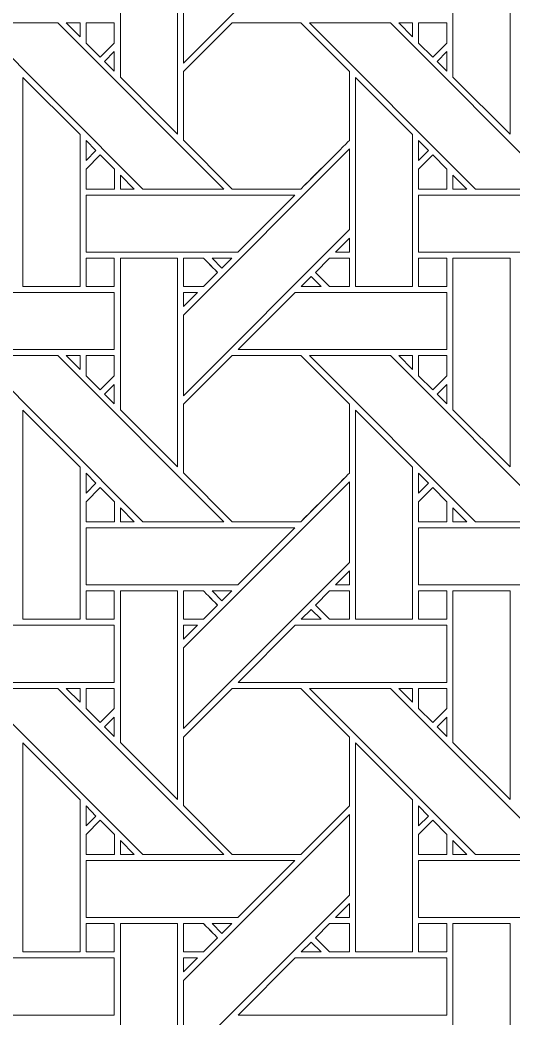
# Model space of a CAD drawing. Header units: inches. Extents: x 6.4 to 18.4, y 3.1 to 15.1.
# Drawn here: x 11.205 to 12.612, y 6.02 to 8.866 of the extents above; entities that cross this region are included whole.
import ezdxf

# ---------------------------------------------------------------- set-up
doc = ezdxf.new("R2010")
doc.units = ezdxf.units.IN
doc.header["$MEASUREMENT"] = 0
doc.layers.add('Design', color=7, linetype='Continuous', lineweight=0)

msp = doc.modelspace()

# ---------------------------------------------------------------- linework, layer by layer
at = {"layer": 'Design'}
for points, knots in [([(18.3821, 15.0948), (18.3821, 15.0948), (6.3829, 15.0948), (6.3829, 15.0948), (6.3829, 15.0948), (6.3829, 3.0948), (6.3829, 3.0948), (6.3829, 3.0948), (18.3829, 3.0948), (18.3829, 3.0948), (18.3829, 3.0948), (18.3829, 15.0948), (18.3829, 15.0948), (18.3829, 15.0948), (18.3821, 15.0948), (18.3821, 15.0948)], [0, 0, 0, 0, 1, 1, 1, 2, 2, 2, 3, 3, 3, 4, 4, 4, 5, 5, 5, 5]), ([(17.6485, 14.3611), (17.6485, 14.3611), (7.1165, 14.3611), (7.1165, 14.3611), (7.1165, 14.3611), (7.1165, 3.8284), (7.1165, 3.8284), (7.1165, 3.8284), (17.6492, 3.8284), (17.6492, 3.8284), (17.6492, 3.8284), (17.6492, 14.3611), (17.6492, 14.3611), (17.6492, 14.3611), (17.6485, 14.3611), (17.6485, 14.3611)], [0, 0, 0, 0, 1, 1, 1, 2, 2, 2, 3, 3, 3, 4, 4, 4, 5, 5, 5, 5]), ([(11.6717, 8.9731), (11.6717, 8.9731), (12.1453, 9.4467), (12.1453, 9.4467), (12.1453, 9.4467), (12.1453, 9.2166), (12.1453, 9.2166), (12.1453, 9.2166), (11.6717, 8.743), (11.6717, 8.743), (11.6717, 8.743), (11.6717, 8.9731), (11.6717, 8.9731)], [0, 0, 0, 0, 1, 1, 1, 2, 2, 2, 3, 3, 3, 4, 4, 4, 4]), ([(11.6545, 9.1352), (11.6545, 9.1352), (11.6545, 8.5401), (11.6545, 8.5401), (11.6545, 8.5401), (11.4916, 8.703), (11.4916, 8.703), (11.4916, 8.703), (11.4916, 9.1352), (11.4916, 9.1352), (11.4916, 9.1352), (11.6545, 9.1352), (11.6545, 9.1352)], [0, 0, 0, 0, 1, 1, 1, 2, 2, 2, 3, 3, 3, 4, 4, 4, 4]), ([(12.6032, 9.1352), (12.6032, 9.1352), (12.6032, 8.5401), (12.6032, 8.5401), (12.6032, 8.5401), (12.4403, 8.703), (12.4403, 8.703), (12.4403, 8.703), (12.4403, 9.1352), (12.4403, 9.1352), (12.4403, 9.1352), (12.6032, 9.1352), (12.6032, 9.1352)], [0, 0, 0, 0, 1, 1, 1, 2, 2, 2, 3, 3, 3, 4, 4, 4, 4]), ([(11.313, 8.8573), (11.313, 8.8573), (11.7867, 8.3837), (11.7867, 8.3837), (11.7867, 8.3837), (11.5556, 8.3837), (11.5556, 8.3837), (11.5556, 8.3837), (11.0821, 8.8573), (11.0821, 8.8573), (11.0821, 8.8573), (11.313, 8.8573), (11.313, 8.8573)], [0, 0, 0, 0, 1, 1, 1, 2, 2, 2, 3, 3, 3, 4, 4, 4, 4]), ([(11.3766, 8.8573), (11.3766, 8.8573), (11.3766, 8.8175), (11.3766, 8.8175), (11.3766, 8.8175), (11.3372, 8.8573), (11.3372, 8.8573), (11.3372, 8.8573), (11.3766, 8.8573), (11.3766, 8.8573)], [0, 0, 0, 0, 1, 1, 1, 2, 2, 2, 3, 3, 3, 3]), ([(11.474, 8.8573), (11.474, 8.8573), (11.474, 8.7997), (11.474, 8.7997), (11.474, 8.7997), (11.4341, 8.7598), (11.4341, 8.7598), (11.4341, 8.7598), (11.3938, 8.8001), (11.3938, 8.8001), (11.3938, 8.8001), (11.3938, 8.8573), (11.3938, 8.8573), (11.3938, 8.8573), (11.474, 8.8573), (11.474, 8.8573)], [0, 0, 0, 0, 1, 1, 1, 2, 2, 2, 3, 3, 3, 4, 4, 4, 5, 5, 5, 5]), ([(11.4341, 8.7598), (11.4341, 8.7598), (11.3938, 8.8001), (11.3938, 8.8001), (11.3938, 8.8001), (11.3938, 8.8573), (11.3938, 8.8573), (11.3938, 8.8573), (11.474, 8.8573), (11.474, 8.8573), (11.474, 8.8573), (11.474, 8.7997), (11.474, 8.7997), (11.474, 8.7997), (11.4341, 8.7598), (11.4341, 8.7598)], [0, 0, 0, 0, 1, 1, 1, 2, 2, 2, 3, 3, 3, 4, 4, 4, 5, 5, 5, 5]), ([(11.8104, 8.8573), (11.8104, 8.8573), (12.0066, 8.8573), (12.0066, 8.8573), (12.0066, 8.8573), (12.1453, 8.7186), (12.1453, 8.7186), (12.1453, 8.7186), (12.1453, 8.5224), (12.1453, 8.5224), (12.1275, 8.5045), (12.0156, 8.3927), (12.0066, 8.3837), (12.0066, 8.3837), (11.8109, 8.3837), (11.8109, 8.3837), (11.8109, 8.3837), (11.6717, 8.5229), (11.6717, 8.5229), (11.6717, 8.5229), (11.6717, 8.7186), (11.6717, 8.7186), (11.6717, 8.7186), (11.8104, 8.8573), (11.8104, 8.8573)], [0, 0, 0, 0, 1, 1, 1, 2, 2, 2, 3, 3, 3, 4, 4, 4, 5, 5, 5, 6, 6, 6, 7, 7, 7, 8, 8, 8, 8]), ([(11.6717, 8.7186), (11.6717, 8.7186), (11.8104, 8.8573), (11.8104, 8.8573), (11.8104, 8.8573), (12.0066, 8.8573), (12.0066, 8.8573), (12.0066, 8.8573), (12.1453, 8.7186), (12.1453, 8.7186), (12.1453, 8.7186), (12.1453, 8.5224), (12.1453, 8.5224), (12.1273, 8.5043), (12.0155, 8.3926), (12.0066, 8.3837), (12.0066, 8.3837), (11.8109, 8.3837), (11.8109, 8.3837), (11.8109, 8.3837), (11.6717, 8.5229), (11.6717, 8.5229), (11.6717, 8.5229), (11.6717, 8.7186), (11.6717, 8.7186)], [0, 0, 0, 0, 1, 1, 1, 2, 2, 2, 3, 3, 3, 4, 4, 4, 5, 5, 5, 6, 6, 6, 7, 7, 7, 8, 8, 8, 8]), ([(12.0308, 8.8573), (12.0308, 8.8573), (12.2618, 8.8573), (12.2618, 8.8573), (12.2618, 8.8573), (12.7354, 8.3837), (12.7354, 8.3837), (12.7354, 8.3837), (12.5044, 8.3837), (12.5044, 8.3837), (12.5044, 8.3837), (12.0308, 8.8573), (12.0308, 8.8573)], [0, 0, 0, 0, 1, 1, 1, 2, 2, 2, 3, 3, 3, 4, 4, 4, 4]), ([(12.3253, 8.8573), (12.3253, 8.8573), (12.3253, 8.8175), (12.3253, 8.8175), (12.3253, 8.8175), (12.2859, 8.8573), (12.2859, 8.8573), (12.2859, 8.8573), (12.3253, 8.8573), (12.3253, 8.8573)], [0, 0, 0, 0, 1, 1, 1, 2, 2, 2, 3, 3, 3, 3]), ([(12.4228, 8.8573), (12.4228, 8.8573), (12.4228, 8.7997), (12.4228, 8.7997), (12.4228, 8.7997), (12.3828, 8.7598), (12.3828, 8.7598), (12.3828, 8.7598), (12.3425, 8.8001), (12.3425, 8.8001), (12.3425, 8.8001), (12.3425, 8.8573), (12.3425, 8.8573), (12.3425, 8.8573), (12.4228, 8.8573), (12.4228, 8.8573)], [0, 0, 0, 0, 1, 1, 1, 2, 2, 2, 3, 3, 3, 4, 4, 4, 5, 5, 5, 5]), ([(12.3828, 8.7598), (12.3828, 8.7598), (12.3425, 8.8001), (12.3425, 8.8001), (12.3425, 8.8001), (12.3425, 8.8573), (12.3425, 8.8573), (12.3425, 8.8573), (12.4228, 8.8573), (12.4228, 8.8573), (12.4228, 8.8573), (12.4228, 8.7997), (12.4228, 8.7997), (12.4228, 8.7997), (12.3828, 8.7598), (12.3828, 8.7598)], [0, 0, 0, 0, 1, 1, 1, 2, 2, 2, 3, 3, 3, 4, 4, 4, 5, 5, 5, 5]), ([(11.4741, 8.7755), (11.4741, 8.7755), (11.4741, 8.7203), (11.4741, 8.7203), (11.4741, 8.7203), (11.4463, 8.7477), (11.4463, 8.7477), (11.4463, 8.7477), (11.4741, 8.7755), (11.4741, 8.7755)], [0, 0, 0, 0, 1, 1, 1, 2, 2, 2, 3, 3, 3, 3]), ([(12.4228, 8.7755), (12.4228, 8.7755), (12.4228, 8.7203), (12.4228, 8.7203), (12.4228, 8.7203), (12.395, 8.7477), (12.395, 8.7477), (12.395, 8.7477), (12.4228, 8.7755), (12.4228, 8.7755)], [0, 0, 0, 0, 1, 1, 1, 2, 2, 2, 3, 3, 3, 3]), ([(11.3765, 8.5394), (11.3765, 8.5394), (11.3765, 8.1057), (11.3765, 8.1057), (11.3765, 8.1057), (11.2137, 8.1057), (11.2137, 8.1057), (11.2137, 8.1057), (11.2137, 8.7015), (11.2137, 8.7015), (11.2137, 8.7015), (11.3765, 8.5394), (11.3765, 8.5394)], [0, 0, 0, 0, 1, 1, 1, 2, 2, 2, 3, 3, 3, 4, 4, 4, 4]), ([(12.3252, 8.5394), (12.3252, 8.5394), (12.3252, 8.1057), (12.3252, 8.1057), (12.3252, 8.1057), (12.1625, 8.1057), (12.1625, 8.1057), (12.1625, 8.1057), (12.1625, 8.7015), (12.1625, 8.7015), (12.1625, 8.7015), (12.3252, 8.5394), (12.3252, 8.5394)], [0, 0, 0, 0, 1, 1, 1, 2, 2, 2, 3, 3, 3, 4, 4, 4, 4]), ([(11.3938, 8.4651), (11.3938, 8.4651), (11.3938, 8.5219), (11.3938, 8.5219), (11.3938, 8.5219), (11.422, 8.4933), (11.422, 8.4933), (11.422, 8.4933), (11.3938, 8.4651), (11.3938, 8.4651)], [0, 0, 0, 0, 1, 1, 1, 2, 2, 2, 3, 3, 3, 3]), ([(12.3425, 8.4651), (12.3425, 8.4651), (12.3425, 8.5219), (12.3425, 8.5219), (12.3425, 8.5219), (12.3707, 8.4933), (12.3707, 8.4933), (12.3707, 8.4933), (12.3425, 8.4651), (12.3425, 8.4651)], [0, 0, 0, 0, 1, 1, 1, 2, 2, 2, 3, 3, 3, 3]), ([(11.6717, 8.0244), (11.6717, 8.0244), (12.1453, 8.498), (12.1453, 8.498), (12.1453, 8.498), (12.1453, 8.2679), (12.1453, 8.2679), (12.1453, 8.2679), (11.6717, 7.7943), (11.6717, 7.7943), (11.6717, 7.7943), (11.6717, 8.0244), (11.6717, 8.0244)], [0, 0, 0, 0, 1, 1, 1, 2, 2, 2, 3, 3, 3, 4, 4, 4, 4]), ([(11.3938, 8.3834), (11.3938, 8.3834), (11.3938, 8.4407), (11.3938, 8.4407), (11.3938, 8.4407), (11.4341, 8.4811), (11.4341, 8.4811), (11.4341, 8.4811), (11.4745, 8.4407), (11.4745, 8.4407), (11.4745, 8.4407), (11.4745, 8.3834), (11.4745, 8.3834), (11.4745, 8.3834), (11.3938, 8.3834), (11.3938, 8.3834)], [0, 0, 0, 0, 1, 1, 1, 2, 2, 2, 3, 3, 3, 4, 4, 4, 5, 5, 5, 5]), ([(11.3938, 8.3834), (11.3938, 8.3834), (11.3938, 8.4407), (11.3938, 8.4407), (11.3938, 8.4407), (11.4341, 8.4811), (11.4341, 8.4811), (11.4341, 8.4811), (11.4745, 8.4407), (11.4745, 8.4407), (11.4745, 8.4407), (11.4745, 8.3834), (11.4745, 8.3834), (11.4745, 8.3834), (11.3938, 8.3834), (11.3938, 8.3834)], [0, 0, 0, 0, 1, 1, 1, 2, 2, 2, 3, 3, 3, 4, 4, 4, 5, 5, 5, 5]), ([(12.3425, 8.3834), (12.3425, 8.3834), (12.3425, 8.4407), (12.3425, 8.4407), (12.3425, 8.4407), (12.3829, 8.4811), (12.3829, 8.4811), (12.3829, 8.4811), (12.4232, 8.4407), (12.4232, 8.4407), (12.4232, 8.4407), (12.4232, 8.3834), (12.4232, 8.3834), (12.4232, 8.3834), (12.3425, 8.3834), (12.3425, 8.3834)], [0, 0, 0, 0, 1, 1, 1, 2, 2, 2, 3, 3, 3, 4, 4, 4, 5, 5, 5, 5]), ([(12.3829, 8.4811), (12.3829, 8.4811), (12.4232, 8.4407), (12.4232, 8.4407), (12.4232, 8.4407), (12.4232, 8.3834), (12.4232, 8.3834), (12.4232, 8.3834), (12.3425, 8.3834), (12.3425, 8.3834), (12.3425, 8.3834), (12.3425, 8.4407), (12.3425, 8.4407), (12.3425, 8.4407), (12.3829, 8.4811), (12.3829, 8.4811)], [0, 0, 0, 0, 1, 1, 1, 2, 2, 2, 3, 3, 3, 4, 4, 4, 5, 5, 5, 5]), ([(11.5314, 8.3837), (11.5314, 8.3837), (11.4917, 8.3837), (11.4917, 8.3837), (11.4917, 8.3837), (11.4917, 8.4235), (11.4917, 8.4235), (11.4917, 8.4235), (11.5314, 8.3837), (11.5314, 8.3837)], [0, 0, 0, 0, 1, 1, 1, 2, 2, 2, 3, 3, 3, 3]), ([(12.4802, 8.3837), (12.4802, 8.3837), (12.4405, 8.3837), (12.4405, 8.3837), (12.4405, 8.3837), (12.4405, 8.4235), (12.4405, 8.4235), (12.4405, 8.4235), (12.4802, 8.3837), (12.4802, 8.3837)], [0, 0, 0, 0, 1, 1, 1, 2, 2, 2, 3, 3, 3, 3]), ([(11.3938, 8.2037), (11.3938, 8.2037), (11.3938, 8.3664), (11.3938, 8.3664), (11.3938, 8.3664), (11.9895, 8.3664), (11.9895, 8.3664), (11.9895, 8.3664), (11.8268, 8.2037), (11.8268, 8.2037), (11.8268, 8.2037), (11.3938, 8.2037), (11.3938, 8.2037)], [0, 0, 0, 0, 1, 1, 1, 2, 2, 2, 3, 3, 3, 4, 4, 4, 4]), ([(12.3425, 8.2037), (12.3425, 8.2037), (12.3425, 8.3664), (12.3425, 8.3664), (12.3425, 8.3664), (12.9383, 8.3664), (12.9383, 8.3664), (12.9383, 8.3664), (12.7755, 8.2037), (12.7755, 8.2037), (12.7755, 8.2037), (12.3425, 8.2037), (12.3425, 8.2037)], [0, 0, 0, 0, 1, 1, 1, 2, 2, 2, 3, 3, 3, 4, 4, 4, 4]), ([(12.1056, 8.2038), (12.1056, 8.2038), (12.1453, 8.2435), (12.1453, 8.2435), (12.1453, 8.2435), (12.1453, 8.2038), (12.1453, 8.2038), (12.1453, 8.2038), (12.1056, 8.2038), (12.1056, 8.2038)], [0, 0, 0, 0, 1, 1, 1, 2, 2, 2, 3, 3, 3, 3]), ([(11.3938, 8.1057), (11.3938, 8.1057), (11.3938, 8.1865), (11.3938, 8.1865), (11.3938, 8.1865), (11.474, 8.1865), (11.474, 8.1865), (11.474, 8.1865), (11.474, 8.1057), (11.474, 8.1057), (11.474, 8.1057), (11.3938, 8.1057), (11.3938, 8.1057)], [0, 0, 0, 0, 1, 1, 1, 2, 2, 2, 3, 3, 3, 4, 4, 4, 4]), ([(11.3938, 8.1865), (11.3938, 8.1865), (11.474, 8.1865), (11.474, 8.1865), (11.474, 8.1865), (11.474, 8.1057), (11.474, 8.1057), (11.474, 8.1057), (11.3938, 8.1057), (11.3938, 8.1057), (11.3938, 8.1057), (11.3938, 8.1865), (11.3938, 8.1865)], [0, 0, 0, 0, 1, 1, 1, 2, 2, 2, 3, 3, 3, 4, 4, 4, 4]), ([(11.6545, 8.1865), (11.6545, 8.1865), (11.6545, 7.5914), (11.6545, 7.5914), (11.6545, 7.5914), (11.4916, 7.7543), (11.4916, 7.7543), (11.4916, 7.7543), (11.4916, 8.1865), (11.4916, 8.1865), (11.4916, 8.1865), (11.6545, 8.1865), (11.6545, 8.1865)], [0, 0, 0, 0, 1, 1, 1, 2, 2, 2, 3, 3, 3, 4, 4, 4, 4]), ([(11.7287, 8.1865), (11.7339, 8.1813), (11.7646, 8.1505), (11.7691, 8.1461), (11.7691, 8.1461), (11.7286, 8.1057), (11.7286, 8.1057), (11.7286, 8.1057), (11.6717, 8.1057), (11.6717, 8.1057), (11.6717, 8.1057), (11.6717, 8.1865), (11.6717, 8.1865), (11.6717, 8.1865), (11.7287, 8.1865), (11.7287, 8.1865)], [0, 0, 0, 0, 1, 1, 1, 2, 2, 2, 3, 3, 3, 4, 4, 4, 5, 5, 5, 5]), ([(11.6717, 8.1865), (11.6717, 8.1865), (11.7287, 8.1865), (11.7287, 8.1865), (11.734, 8.1812), (11.7648, 8.1503), (11.7691, 8.1461), (11.7691, 8.1461), (11.7286, 8.1057), (11.7286, 8.1057), (11.7286, 8.1057), (11.6717, 8.1057), (11.6717, 8.1057), (11.6717, 8.1057), (11.6717, 8.1865), (11.6717, 8.1865)], [0, 0, 0, 0, 1, 1, 1, 2, 2, 2, 3, 3, 3, 4, 4, 4, 5, 5, 5, 5]), ([(11.8096, 8.1865), (11.8096, 8.1865), (11.7813, 8.1583), (11.7813, 8.1583), (11.7813, 8.1583), (11.7531, 8.1865), (11.7531, 8.1865), (11.7531, 8.1865), (11.8096, 8.1865), (11.8096, 8.1865)], [0, 0, 0, 0, 1, 1, 1, 2, 2, 2, 3, 3, 3, 3]), ([(12.0882, 8.1057), (12.0882, 8.1057), (12.0479, 8.1461), (12.0479, 8.1461), (12.0479, 8.1461), (12.0883, 8.1865), (12.0883, 8.1865), (12.0883, 8.1865), (12.1453, 8.1865), (12.1453, 8.1865), (12.1453, 8.1865), (12.1453, 8.1057), (12.1453, 8.1057), (12.1453, 8.1057), (12.0882, 8.1057), (12.0882, 8.1057)], [0, 0, 0, 0, 1, 1, 1, 2, 2, 2, 3, 3, 3, 4, 4, 4, 5, 5, 5, 5]), ([(12.0479, 8.1461), (12.0479, 8.1461), (12.0883, 8.1865), (12.0883, 8.1865), (12.0883, 8.1865), (12.1453, 8.1865), (12.1453, 8.1865), (12.1453, 8.1865), (12.1453, 8.1057), (12.1453, 8.1057), (12.1453, 8.1057), (12.0882, 8.1057), (12.0882, 8.1057), (12.0882, 8.1057), (12.0479, 8.1461), (12.0479, 8.1461)], [0, 0, 0, 0, 1, 1, 1, 2, 2, 2, 3, 3, 3, 4, 4, 4, 5, 5, 5, 5]), ([(12.3425, 8.1865), (12.3425, 8.1865), (12.4228, 8.1865), (12.4228, 8.1865), (12.4228, 8.1865), (12.4228, 8.1057), (12.4228, 8.1057), (12.4228, 8.1057), (12.3425, 8.1057), (12.3425, 8.1057), (12.3425, 8.1057), (12.3425, 8.1865), (12.3425, 8.1865)], [0, 0, 0, 0, 1, 1, 1, 2, 2, 2, 3, 3, 3, 4, 4, 4, 4]), ([(12.4228, 8.1865), (12.4228, 8.1865), (12.4228, 8.1057), (12.4228, 8.1057), (12.4228, 8.1057), (12.3425, 8.1057), (12.3425, 8.1057), (12.3425, 8.1057), (12.3425, 8.1865), (12.3425, 8.1865), (12.3425, 8.1865), (12.4228, 8.1865), (12.4228, 8.1865)], [0, 0, 0, 0, 1, 1, 1, 2, 2, 2, 3, 3, 3, 4, 4, 4, 4]), ([(12.6032, 8.1865), (12.6032, 8.1865), (12.6032, 7.5914), (12.6032, 7.5914), (12.6032, 7.5914), (12.4403, 7.7543), (12.4403, 7.7543), (12.4403, 7.7543), (12.4403, 8.1865), (12.4403, 8.1865), (12.4403, 8.1865), (12.6032, 8.1865), (12.6032, 8.1865)], [0, 0, 0, 0, 1, 1, 1, 2, 2, 2, 3, 3, 3, 4, 4, 4, 4]), ([(12.064, 8.1057), (12.064, 8.1057), (12.0075, 8.1057), (12.0075, 8.1057), (12.0075, 8.1057), (12.0358, 8.1339), (12.0358, 8.1339), (12.0358, 8.1339), (12.064, 8.1057), (12.064, 8.1057)], [0, 0, 0, 0, 1, 1, 1, 2, 2, 2, 3, 3, 3, 3]), ([(10.8788, 7.9257), (10.8788, 7.9257), (11.0416, 8.0885), (11.0416, 8.0885), (11.0416, 8.0885), (11.4741, 8.0885), (11.4741, 8.0885), (11.4741, 8.0885), (11.4741, 7.9257), (11.4741, 7.9257), (11.4741, 7.9257), (10.8788, 7.9257), (10.8788, 7.9257)], [0, 0, 0, 0, 1, 1, 1, 2, 2, 2, 3, 3, 3, 4, 4, 4, 4]), ([(11.7115, 8.0885), (11.7115, 8.0885), (11.6717, 8.0487), (11.6717, 8.0487), (11.6717, 8.0487), (11.6717, 8.0885), (11.6717, 8.0885), (11.6717, 8.0885), (11.7115, 8.0885), (11.7115, 8.0885)], [0, 0, 0, 0, 1, 1, 1, 2, 2, 2, 3, 3, 3, 3]), ([(11.8275, 7.9257), (11.8275, 7.9257), (11.9904, 8.0885), (11.9904, 8.0885), (11.9904, 8.0885), (12.4228, 8.0885), (12.4228, 8.0885), (12.4228, 8.0885), (12.4228, 7.9257), (12.4228, 7.9257), (12.4228, 7.9257), (11.8275, 7.9257), (11.8275, 7.9257)], [0, 0, 0, 0, 1, 1, 1, 2, 2, 2, 3, 3, 3, 4, 4, 4, 4]), ([(11.0821, 7.9086), (11.0821, 7.9086), (11.313, 7.9086), (11.313, 7.9086), (11.313, 7.9086), (11.7867, 7.435), (11.7867, 7.435), (11.7867, 7.435), (11.5556, 7.435), (11.5556, 7.435), (11.5556, 7.435), (11.0821, 7.9086), (11.0821, 7.9086)], [0, 0, 0, 0, 1, 1, 1, 2, 2, 2, 3, 3, 3, 4, 4, 4, 4]), ([(11.3766, 7.9086), (11.3766, 7.9086), (11.3766, 7.8688), (11.3766, 7.8688), (11.3766, 7.8688), (11.3372, 7.9086), (11.3372, 7.9086), (11.3372, 7.9086), (11.3766, 7.9086), (11.3766, 7.9086)], [0, 0, 0, 0, 1, 1, 1, 2, 2, 2, 3, 3, 3, 3]), ([(11.474, 7.9086), (11.474, 7.9086), (11.474, 7.851), (11.474, 7.851), (11.474, 7.851), (11.4341, 7.8111), (11.4341, 7.8111), (11.4341, 7.8111), (11.3938, 7.8514), (11.3938, 7.8514), (11.3938, 7.8514), (11.3938, 7.9086), (11.3938, 7.9086), (11.3938, 7.9086), (11.474, 7.9086), (11.474, 7.9086)], [0, 0, 0, 0, 1, 1, 1, 2, 2, 2, 3, 3, 3, 4, 4, 4, 5, 5, 5, 5]), ([(11.4341, 7.8111), (11.4341, 7.8111), (11.3938, 7.8514), (11.3938, 7.8514), (11.3938, 7.8514), (11.3938, 7.9086), (11.3938, 7.9086), (11.3938, 7.9086), (11.474, 7.9086), (11.474, 7.9086), (11.474, 7.9086), (11.474, 7.851), (11.474, 7.851), (11.474, 7.851), (11.4341, 7.8111), (11.4341, 7.8111)], [0, 0, 0, 0, 1, 1, 1, 2, 2, 2, 3, 3, 3, 4, 4, 4, 5, 5, 5, 5]), ([(11.8104, 7.9086), (11.8104, 7.9086), (12.0066, 7.9086), (12.0066, 7.9086), (12.0066, 7.9086), (12.1453, 7.7699), (12.1453, 7.7699), (12.1453, 7.7699), (12.1453, 7.5737), (12.1453, 7.5737), (12.1275, 7.5557), (12.0156, 7.444), (12.0066, 7.435), (12.0066, 7.435), (11.8109, 7.435), (11.8109, 7.435), (11.8109, 7.435), (11.6717, 7.5742), (11.6717, 7.5742), (11.6717, 7.5742), (11.6717, 7.7699), (11.6717, 7.7699), (11.6717, 7.7699), (11.8104, 7.9086), (11.8104, 7.9086)], [0, 0, 0, 0, 1, 1, 1, 2, 2, 2, 3, 3, 3, 4, 4, 4, 5, 5, 5, 6, 6, 6, 7, 7, 7, 8, 8, 8, 8]), ([(11.6717, 7.5742), (11.6717, 7.5742), (11.6717, 7.7699), (11.6717, 7.7699), (11.6717, 7.7699), (11.8104, 7.9086), (11.8104, 7.9086), (11.8104, 7.9086), (12.0066, 7.9086), (12.0066, 7.9086), (12.0066, 7.9086), (12.1453, 7.7699), (12.1453, 7.7699), (12.1453, 7.7699), (12.1453, 7.5737), (12.1453, 7.5737), (12.1274, 7.5556), (12.0155, 7.4439), (12.0066, 7.435), (12.0066, 7.435), (11.8109, 7.435), (11.8109, 7.435), (11.8109, 7.435), (11.6717, 7.5742), (11.6717, 7.5742)], [0, 0, 0, 0, 1, 1, 1, 2, 2, 2, 3, 3, 3, 4, 4, 4, 5, 5, 5, 6, 6, 6, 7, 7, 7, 8, 8, 8, 8]), ([(12.0308, 7.9086), (12.0308, 7.9086), (12.2618, 7.9086), (12.2618, 7.9086), (12.2618, 7.9086), (12.7354, 7.435), (12.7354, 7.435), (12.7354, 7.435), (12.5044, 7.435), (12.5044, 7.435), (12.5044, 7.435), (12.0308, 7.9086), (12.0308, 7.9086)], [0, 0, 0, 0, 1, 1, 1, 2, 2, 2, 3, 3, 3, 4, 4, 4, 4]), ([(12.3253, 7.9086), (12.3253, 7.9086), (12.3253, 7.8688), (12.3253, 7.8688), (12.3253, 7.8688), (12.2859, 7.9086), (12.2859, 7.9086), (12.2859, 7.9086), (12.3253, 7.9086), (12.3253, 7.9086)], [0, 0, 0, 0, 1, 1, 1, 2, 2, 2, 3, 3, 3, 3]), ([(12.4228, 7.9086), (12.4228, 7.9086), (12.4228, 7.851), (12.4228, 7.851), (12.4228, 7.851), (12.3828, 7.8111), (12.3828, 7.8111), (12.3828, 7.8111), (12.3425, 7.8514), (12.3425, 7.8514), (12.3425, 7.8514), (12.3425, 7.9086), (12.3425, 7.9086), (12.3425, 7.9086), (12.4228, 7.9086), (12.4228, 7.9086)], [0, 0, 0, 0, 1, 1, 1, 2, 2, 2, 3, 3, 3, 4, 4, 4, 5, 5, 5, 5]), ([(12.3828, 7.8111), (12.3828, 7.8111), (12.3425, 7.8514), (12.3425, 7.8514), (12.3425, 7.8514), (12.3425, 7.9086), (12.3425, 7.9086), (12.3425, 7.9086), (12.4228, 7.9086), (12.4228, 7.9086), (12.4228, 7.9086), (12.4228, 7.851), (12.4228, 7.851), (12.4228, 7.851), (12.3828, 7.8111), (12.3828, 7.8111)], [0, 0, 0, 0, 1, 1, 1, 2, 2, 2, 3, 3, 3, 4, 4, 4, 5, 5, 5, 5]), ([(11.4741, 7.8268), (11.4741, 7.8268), (11.4741, 7.7716), (11.4741, 7.7716), (11.4741, 7.7716), (11.4463, 7.799), (11.4463, 7.799), (11.4463, 7.799), (11.4741, 7.8268), (11.4741, 7.8268)], [0, 0, 0, 0, 1, 1, 1, 2, 2, 2, 3, 3, 3, 3]), ([(12.4228, 7.8268), (12.4228, 7.8268), (12.4228, 7.7716), (12.4228, 7.7716), (12.4228, 7.7716), (12.395, 7.799), (12.395, 7.799), (12.395, 7.799), (12.4228, 7.8268), (12.4228, 7.8268)], [0, 0, 0, 0, 1, 1, 1, 2, 2, 2, 3, 3, 3, 3]), ([(11.3765, 7.5906), (11.3765, 7.5906), (11.3765, 7.157), (11.3765, 7.157), (11.3765, 7.157), (11.2137, 7.157), (11.2137, 7.157), (11.2137, 7.157), (11.2137, 7.7528), (11.2137, 7.7528), (11.2137, 7.7528), (11.3765, 7.5906), (11.3765, 7.5906)], [0, 0, 0, 0, 1, 1, 1, 2, 2, 2, 3, 3, 3, 4, 4, 4, 4]), ([(12.3252, 7.5906), (12.3252, 7.5906), (12.3252, 7.157), (12.3252, 7.157), (12.3252, 7.157), (12.1625, 7.157), (12.1625, 7.157), (12.1625, 7.157), (12.1625, 7.7528), (12.1625, 7.7528), (12.1625, 7.7528), (12.3252, 7.5906), (12.3252, 7.5906)], [0, 0, 0, 0, 1, 1, 1, 2, 2, 2, 3, 3, 3, 4, 4, 4, 4]), ([(11.3938, 7.5164), (11.3938, 7.5164), (11.3938, 7.5732), (11.3938, 7.5732), (11.3938, 7.5732), (11.422, 7.5446), (11.422, 7.5446), (11.422, 7.5446), (11.3938, 7.5164), (11.3938, 7.5164)], [0, 0, 0, 0, 1, 1, 1, 2, 2, 2, 3, 3, 3, 3]), ([(12.3425, 7.5164), (12.3425, 7.5164), (12.3425, 7.5732), (12.3425, 7.5732), (12.3425, 7.5732), (12.3707, 7.5446), (12.3707, 7.5446), (12.3707, 7.5446), (12.3425, 7.5164), (12.3425, 7.5164)], [0, 0, 0, 0, 1, 1, 1, 2, 2, 2, 3, 3, 3, 3]), ([(11.6717, 7.0756), (11.6717, 7.0756), (12.1453, 7.5492), (12.1453, 7.5492), (12.1453, 7.5492), (12.1453, 7.3192), (12.1453, 7.3192), (12.1453, 7.3192), (11.6717, 6.8455), (11.6717, 6.8455), (11.6717, 6.8455), (11.6717, 7.0756), (11.6717, 7.0756)], [0, 0, 0, 0, 1, 1, 1, 2, 2, 2, 3, 3, 3, 4, 4, 4, 4]), ([(11.3938, 7.4347), (11.3938, 7.4347), (11.3938, 7.492), (11.3938, 7.492), (11.3938, 7.492), (11.4341, 7.5323), (11.4341, 7.5323), (11.4341, 7.5323), (11.4745, 7.492), (11.4745, 7.492), (11.4745, 7.492), (11.4745, 7.4347), (11.4745, 7.4347), (11.4745, 7.4347), (11.3938, 7.4347), (11.3938, 7.4347)], [0, 0, 0, 0, 1, 1, 1, 2, 2, 2, 3, 3, 3, 4, 4, 4, 5, 5, 5, 5]), ([(11.3938, 7.4347), (11.3938, 7.4347), (11.3938, 7.492), (11.3938, 7.492), (11.3938, 7.492), (11.4341, 7.5323), (11.4341, 7.5323), (11.4341, 7.5323), (11.4745, 7.492), (11.4745, 7.492), (11.4745, 7.492), (11.4745, 7.4347), (11.4745, 7.4347), (11.4745, 7.4347), (11.3938, 7.4347), (11.3938, 7.4347)], [0, 0, 0, 0, 1, 1, 1, 2, 2, 2, 3, 3, 3, 4, 4, 4, 5, 5, 5, 5]), ([(12.3425, 7.4347), (12.3425, 7.4347), (12.3425, 7.492), (12.3425, 7.492), (12.3425, 7.492), (12.3829, 7.5323), (12.3829, 7.5323), (12.3829, 7.5323), (12.4232, 7.492), (12.4232, 7.492), (12.4232, 7.492), (12.4232, 7.4347), (12.4232, 7.4347), (12.4232, 7.4347), (12.3425, 7.4347), (12.3425, 7.4347)], [0, 0, 0, 0, 1, 1, 1, 2, 2, 2, 3, 3, 3, 4, 4, 4, 5, 5, 5, 5]), ([(12.3829, 7.5323), (12.3829, 7.5323), (12.4232, 7.492), (12.4232, 7.492), (12.4232, 7.492), (12.4232, 7.4347), (12.4232, 7.4347), (12.4232, 7.4347), (12.3425, 7.4347), (12.3425, 7.4347), (12.3425, 7.4347), (12.3425, 7.492), (12.3425, 7.492), (12.3425, 7.492), (12.3829, 7.5323), (12.3829, 7.5323)], [0, 0, 0, 0, 1, 1, 1, 2, 2, 2, 3, 3, 3, 4, 4, 4, 5, 5, 5, 5]), ([(11.5314, 7.4349), (11.5314, 7.4349), (11.4917, 7.4349), (11.4917, 7.4349), (11.4917, 7.4349), (11.4917, 7.4747), (11.4917, 7.4747), (11.4917, 7.4747), (11.5314, 7.4349), (11.5314, 7.4349)], [0, 0, 0, 0, 1, 1, 1, 2, 2, 2, 3, 3, 3, 3]), ([(12.4802, 7.4349), (12.4802, 7.4349), (12.4405, 7.4349), (12.4405, 7.4349), (12.4405, 7.4349), (12.4405, 7.4747), (12.4405, 7.4747), (12.4405, 7.4747), (12.4802, 7.4349), (12.4802, 7.4349)], [0, 0, 0, 0, 1, 1, 1, 2, 2, 2, 3, 3, 3, 3]), ([(11.3938, 7.255), (11.3938, 7.255), (11.3938, 7.4177), (11.3938, 7.4177), (11.3938, 7.4177), (11.9895, 7.4177), (11.9895, 7.4177), (11.9895, 7.4177), (11.8268, 7.255), (11.8268, 7.255), (11.8268, 7.255), (11.3938, 7.255), (11.3938, 7.255)], [0, 0, 0, 0, 1, 1, 1, 2, 2, 2, 3, 3, 3, 4, 4, 4, 4]), ([(12.3425, 7.255), (12.3425, 7.255), (12.3425, 7.4177), (12.3425, 7.4177), (12.3425, 7.4177), (12.9382, 7.4177), (12.9382, 7.4177), (12.9382, 7.4177), (12.7755, 7.255), (12.7755, 7.255), (12.7755, 7.255), (12.3425, 7.255), (12.3425, 7.255)], [0, 0, 0, 0, 1, 1, 1, 2, 2, 2, 3, 3, 3, 4, 4, 4, 4]), ([(12.1056, 7.255), (12.1056, 7.255), (12.1453, 7.2948), (12.1453, 7.2948), (12.1453, 7.2948), (12.1453, 7.255), (12.1453, 7.255), (12.1453, 7.255), (12.1056, 7.255), (12.1056, 7.255)], [0, 0, 0, 0, 1, 1, 1, 2, 2, 2, 3, 3, 3, 3]), ([(11.3938, 7.1569), (11.3938, 7.1569), (11.3938, 7.2377), (11.3938, 7.2377), (11.3938, 7.2377), (11.474, 7.2377), (11.474, 7.2377), (11.474, 7.2377), (11.474, 7.1569), (11.474, 7.1569), (11.474, 7.1569), (11.3938, 7.1569), (11.3938, 7.1569)], [0, 0, 0, 0, 1, 1, 1, 2, 2, 2, 3, 3, 3, 4, 4, 4, 4]), ([(11.3938, 7.2377), (11.3938, 7.2377), (11.474, 7.2377), (11.474, 7.2377), (11.474, 7.2377), (11.474, 7.1569), (11.474, 7.1569), (11.474, 7.1569), (11.3938, 7.1569), (11.3938, 7.1569), (11.3938, 7.1569), (11.3938, 7.2377), (11.3938, 7.2377)], [0, 0, 0, 0, 1, 1, 1, 2, 2, 2, 3, 3, 3, 4, 4, 4, 4]), ([(11.6545, 7.2377), (11.6545, 7.2377), (11.6545, 6.6426), (11.6545, 6.6426), (11.6545, 6.6426), (11.4916, 6.8055), (11.4916, 6.8055), (11.4916, 6.8055), (11.4916, 7.2377), (11.4916, 7.2377), (11.4916, 7.2377), (11.6545, 7.2377), (11.6545, 7.2377)], [0, 0, 0, 0, 1, 1, 1, 2, 2, 2, 3, 3, 3, 4, 4, 4, 4]), ([(11.7287, 7.2377), (11.7339, 7.2326), (11.7646, 7.2018), (11.7691, 7.1974), (11.7691, 7.1974), (11.7286, 7.1569), (11.7286, 7.1569), (11.7286, 7.1569), (11.6717, 7.1569), (11.6717, 7.1569), (11.6717, 7.1569), (11.6717, 7.2377), (11.6717, 7.2377), (11.6717, 7.2377), (11.7287, 7.2377), (11.7287, 7.2377)], [0, 0, 0, 0, 1, 1, 1, 2, 2, 2, 3, 3, 3, 4, 4, 4, 5, 5, 5, 5]), ([(11.6717, 7.2377), (11.6717, 7.2377), (11.7287, 7.2377), (11.7287, 7.2377), (11.734, 7.2325), (11.7648, 7.2017), (11.7691, 7.1974), (11.7691, 7.1974), (11.7286, 7.1569), (11.7286, 7.1569), (11.7286, 7.1569), (11.6717, 7.1569), (11.6717, 7.1569), (11.6717, 7.1569), (11.6717, 7.2377), (11.6717, 7.2377)], [0, 0, 0, 0, 1, 1, 1, 2, 2, 2, 3, 3, 3, 4, 4, 4, 5, 5, 5, 5]), ([(11.8096, 7.2377), (11.8096, 7.2377), (11.7813, 7.2096), (11.7813, 7.2096), (11.7813, 7.2096), (11.7531, 7.2377), (11.7531, 7.2377), (11.7531, 7.2377), (11.8096, 7.2377), (11.8096, 7.2377)], [0, 0, 0, 0, 1, 1, 1, 2, 2, 2, 3, 3, 3, 3]), ([(12.0882, 7.1569), (12.0882, 7.1569), (12.0479, 7.1973), (12.0479, 7.1973), (12.0479, 7.1973), (12.0883, 7.2377), (12.0883, 7.2377), (12.0883, 7.2377), (12.1453, 7.2377), (12.1453, 7.2377), (12.1453, 7.2377), (12.1453, 7.1569), (12.1453, 7.1569), (12.1453, 7.1569), (12.0882, 7.1569), (12.0882, 7.1569)], [0, 0, 0, 0, 1, 1, 1, 2, 2, 2, 3, 3, 3, 4, 4, 4, 5, 5, 5, 5]), ([(12.0479, 7.1973), (12.0479, 7.1973), (12.0883, 7.2377), (12.0883, 7.2377), (12.0883, 7.2377), (12.1453, 7.2377), (12.1453, 7.2377), (12.1453, 7.2377), (12.1453, 7.1569), (12.1453, 7.1569), (12.1453, 7.1569), (12.0882, 7.1569), (12.0882, 7.1569), (12.0882, 7.1569), (12.0479, 7.1973), (12.0479, 7.1973)], [0, 0, 0, 0, 1, 1, 1, 2, 2, 2, 3, 3, 3, 4, 4, 4, 5, 5, 5, 5]), ([(12.3425, 7.2377), (12.3425, 7.2377), (12.4228, 7.2377), (12.4228, 7.2377), (12.4228, 7.2377), (12.4228, 7.1569), (12.4228, 7.1569), (12.4228, 7.1569), (12.3425, 7.1569), (12.3425, 7.1569), (12.3425, 7.1569), (12.3425, 7.2377), (12.3425, 7.2377)], [0, 0, 0, 0, 1, 1, 1, 2, 2, 2, 3, 3, 3, 4, 4, 4, 4]), ([(12.4228, 7.2377), (12.4228, 7.2377), (12.4228, 7.1569), (12.4228, 7.1569), (12.4228, 7.1569), (12.3425, 7.1569), (12.3425, 7.1569), (12.3425, 7.1569), (12.3425, 7.2377), (12.3425, 7.2377), (12.3425, 7.2377), (12.4228, 7.2377), (12.4228, 7.2377)], [0, 0, 0, 0, 1, 1, 1, 2, 2, 2, 3, 3, 3, 4, 4, 4, 4]), ([(12.6032, 7.2377), (12.6032, 7.2377), (12.6032, 6.6426), (12.6032, 6.6426), (12.6032, 6.6426), (12.4403, 6.8055), (12.4403, 6.8055), (12.4403, 6.8055), (12.4403, 7.2377), (12.4403, 7.2377), (12.4403, 7.2377), (12.6032, 7.2377), (12.6032, 7.2377)], [0, 0, 0, 0, 1, 1, 1, 2, 2, 2, 3, 3, 3, 4, 4, 4, 4]), ([(12.064, 7.157), (12.064, 7.157), (12.0075, 7.157), (12.0075, 7.157), (12.0075, 7.157), (12.0358, 7.1852), (12.0358, 7.1852), (12.0358, 7.1852), (12.064, 7.157), (12.064, 7.157)], [0, 0, 0, 0, 1, 1, 1, 2, 2, 2, 3, 3, 3, 3]), ([(10.8788, 6.977), (10.8788, 6.977), (11.0416, 7.1398), (11.0416, 7.1398), (11.0416, 7.1398), (11.4741, 7.1398), (11.4741, 7.1398), (11.4741, 7.1398), (11.4741, 6.977), (11.4741, 6.977), (11.4741, 6.977), (10.8788, 6.977), (10.8788, 6.977)], [0, 0, 0, 0, 1, 1, 1, 2, 2, 2, 3, 3, 3, 4, 4, 4, 4]), ([(11.7115, 7.1398), (11.7115, 7.1398), (11.6717, 7.1), (11.6717, 7.1), (11.6717, 7.1), (11.6717, 7.1398), (11.6717, 7.1398), (11.6717, 7.1398), (11.7115, 7.1398), (11.7115, 7.1398)], [0, 0, 0, 0, 1, 1, 1, 2, 2, 2, 3, 3, 3, 3]), ([(11.8275, 6.977), (11.8275, 6.977), (11.9904, 7.1398), (11.9904, 7.1398), (11.9904, 7.1398), (12.4228, 7.1398), (12.4228, 7.1398), (12.4228, 7.1398), (12.4228, 6.977), (12.4228, 6.977), (12.4228, 6.977), (11.8275, 6.977), (11.8275, 6.977)], [0, 0, 0, 0, 1, 1, 1, 2, 2, 2, 3, 3, 3, 4, 4, 4, 4]), ([(11.0821, 6.9599), (11.0821, 6.9599), (11.313, 6.9599), (11.313, 6.9599), (11.313, 6.9599), (11.7867, 6.4862), (11.7867, 6.4862), (11.7867, 6.4862), (11.5557, 6.4862), (11.5557, 6.4862), (11.5557, 6.4862), (11.0821, 6.9599), (11.0821, 6.9599)], [0, 0, 0, 0, 1, 1, 1, 2, 2, 2, 3, 3, 3, 4, 4, 4, 4]), ([(11.3766, 6.9599), (11.3766, 6.9599), (11.3766, 6.9201), (11.3766, 6.9201), (11.3766, 6.9201), (11.3372, 6.9599), (11.3372, 6.9599), (11.3372, 6.9599), (11.3766, 6.9599), (11.3766, 6.9599)], [0, 0, 0, 0, 1, 1, 1, 2, 2, 2, 3, 3, 3, 3]), ([(11.474, 6.9599), (11.474, 6.9599), (11.474, 6.9023), (11.474, 6.9023), (11.474, 6.9023), (11.4341, 6.8623), (11.4341, 6.8623), (11.4341, 6.8623), (11.3938, 6.9027), (11.3938, 6.9027), (11.3938, 6.9027), (11.3938, 6.9599), (11.3938, 6.9599), (11.3938, 6.9599), (11.474, 6.9599), (11.474, 6.9599)], [0, 0, 0, 0, 1, 1, 1, 2, 2, 2, 3, 3, 3, 4, 4, 4, 5, 5, 5, 5]), ([(11.4341, 6.8623), (11.4341, 6.8623), (11.3938, 6.9027), (11.3938, 6.9027), (11.3938, 6.9027), (11.3938, 6.9599), (11.3938, 6.9599), (11.3938, 6.9599), (11.474, 6.9599), (11.474, 6.9599), (11.474, 6.9599), (11.474, 6.9023), (11.474, 6.9023), (11.474, 6.9023), (11.4341, 6.8623), (11.4341, 6.8623)], [0, 0, 0, 0, 1, 1, 1, 2, 2, 2, 3, 3, 3, 4, 4, 4, 5, 5, 5, 5]), ([(11.8104, 6.9598), (11.8104, 6.9598), (12.0066, 6.9598), (12.0066, 6.9598), (12.0066, 6.9598), (12.1453, 6.8211), (12.1453, 6.8211), (12.1453, 6.8211), (12.1453, 6.6249), (12.1453, 6.6249), (12.1275, 6.607), (12.0156, 6.4952), (12.0066, 6.4862), (12.0066, 6.4862), (11.8109, 6.4862), (11.8109, 6.4862), (11.8109, 6.4862), (11.6717, 6.6255), (11.6717, 6.6255), (11.6717, 6.6255), (11.6717, 6.8211), (11.6717, 6.8211), (11.6717, 6.8211), (11.8104, 6.9598), (11.8104, 6.9598)], [0, 0, 0, 0, 1, 1, 1, 2, 2, 2, 3, 3, 3, 4, 4, 4, 5, 5, 5, 6, 6, 6, 7, 7, 7, 8, 8, 8, 8]), ([(11.6717, 6.6255), (11.6717, 6.6255), (11.6717, 6.8211), (11.6717, 6.8211), (11.6717, 6.8211), (11.8104, 6.9598), (11.8104, 6.9598), (11.8104, 6.9598), (12.0066, 6.9598), (12.0066, 6.9598), (12.0066, 6.9598), (12.1453, 6.8211), (12.1453, 6.8211), (12.1453, 6.8211), (12.1453, 6.6249), (12.1453, 6.6249), (12.1272, 6.6066), (12.0153, 6.4949), (12.0066, 6.4862), (12.0066, 6.4862), (11.8109, 6.4862), (11.8109, 6.4862), (11.8109, 6.4862), (11.6717, 6.6255), (11.6717, 6.6255)], [0, 0, 0, 0, 1, 1, 1, 2, 2, 2, 3, 3, 3, 4, 4, 4, 5, 5, 5, 6, 6, 6, 7, 7, 7, 8, 8, 8, 8]), ([(12.0308, 6.9599), (12.0308, 6.9599), (12.2618, 6.9599), (12.2618, 6.9599), (12.2618, 6.9599), (12.7354, 6.4862), (12.7354, 6.4862), (12.7354, 6.4862), (12.5044, 6.4862), (12.5044, 6.4862), (12.5044, 6.4862), (12.0308, 6.9599), (12.0308, 6.9599)], [0, 0, 0, 0, 1, 1, 1, 2, 2, 2, 3, 3, 3, 4, 4, 4, 4]), ([(12.3253, 6.9599), (12.3253, 6.9599), (12.3253, 6.92), (12.3253, 6.92), (12.3253, 6.92), (12.2859, 6.9599), (12.2859, 6.9599), (12.2859, 6.9599), (12.3253, 6.9599), (12.3253, 6.9599)], [0, 0, 0, 0, 1, 1, 1, 2, 2, 2, 3, 3, 3, 3]), ([(12.4228, 6.9599), (12.4228, 6.9599), (12.4228, 6.9023), (12.4228, 6.9023), (12.4228, 6.9023), (12.3828, 6.8623), (12.3828, 6.8623), (12.3828, 6.8623), (12.3425, 6.9027), (12.3425, 6.9027), (12.3425, 6.9027), (12.3425, 6.9599), (12.3425, 6.9599), (12.3425, 6.9599), (12.4228, 6.9599), (12.4228, 6.9599)], [0, 0, 0, 0, 1, 1, 1, 2, 2, 2, 3, 3, 3, 4, 4, 4, 5, 5, 5, 5]), ([(12.3828, 6.8623), (12.3828, 6.8623), (12.3425, 6.9027), (12.3425, 6.9027), (12.3425, 6.9027), (12.3425, 6.9599), (12.3425, 6.9599), (12.3425, 6.9599), (12.4228, 6.9599), (12.4228, 6.9599), (12.4228, 6.9599), (12.4228, 6.9023), (12.4228, 6.9023), (12.4228, 6.9023), (12.3828, 6.8623), (12.3828, 6.8623)], [0, 0, 0, 0, 1, 1, 1, 2, 2, 2, 3, 3, 3, 4, 4, 4, 5, 5, 5, 5]), ([(11.4741, 6.878), (11.4741, 6.878), (11.4741, 6.8229), (11.4741, 6.8229), (11.4741, 6.8229), (11.4463, 6.8503), (11.4463, 6.8503), (11.4463, 6.8503), (11.4741, 6.878), (11.4741, 6.878)], [0, 0, 0, 0, 1, 1, 1, 2, 2, 2, 3, 3, 3, 3]), ([(12.4228, 6.878), (12.4228, 6.878), (12.4228, 6.8229), (12.4228, 6.8229), (12.4228, 6.8229), (12.395, 6.8503), (12.395, 6.8503), (12.395, 6.8503), (12.4228, 6.878), (12.4228, 6.878)], [0, 0, 0, 0, 1, 1, 1, 2, 2, 2, 3, 3, 3, 3]), ([(11.3765, 6.6419), (11.3765, 6.6419), (11.3765, 6.2082), (11.3765, 6.2082), (11.3765, 6.2082), (11.2137, 6.2082), (11.2137, 6.2082), (11.2137, 6.2082), (11.2137, 6.8041), (11.2137, 6.8041), (11.2137, 6.8041), (11.3765, 6.6419), (11.3765, 6.6419)], [0, 0, 0, 0, 1, 1, 1, 2, 2, 2, 3, 3, 3, 4, 4, 4, 4]), ([(12.3252, 6.6419), (12.3252, 6.6419), (12.3252, 6.2082), (12.3252, 6.2082), (12.3252, 6.2082), (12.1625, 6.2082), (12.1625, 6.2082), (12.1625, 6.2082), (12.1625, 6.8041), (12.1625, 6.8041), (12.1625, 6.8041), (12.3252, 6.6419), (12.3252, 6.6419)], [0, 0, 0, 0, 1, 1, 1, 2, 2, 2, 3, 3, 3, 4, 4, 4, 4]), ([(11.3938, 6.5677), (11.3938, 6.5677), (11.3938, 6.6244), (11.3938, 6.6244), (11.3938, 6.6244), (11.422, 6.5958), (11.422, 6.5958), (11.422, 6.5958), (11.3938, 6.5677), (11.3938, 6.5677)], [0, 0, 0, 0, 1, 1, 1, 2, 2, 2, 3, 3, 3, 3]), ([(12.3425, 6.5677), (12.3425, 6.5677), (12.3425, 6.6244), (12.3425, 6.6244), (12.3425, 6.6244), (12.3707, 6.5958), (12.3707, 6.5958), (12.3707, 6.5958), (12.3425, 6.5677), (12.3425, 6.5677)], [0, 0, 0, 0, 1, 1, 1, 2, 2, 2, 3, 3, 3, 3]), ([(11.3938, 6.486), (11.3938, 6.486), (11.3938, 6.5433), (11.3938, 6.5433), (11.3938, 6.5433), (11.4341, 6.5836), (11.4341, 6.5836), (11.4341, 6.5836), (11.4745, 6.5433), (11.4745, 6.5433), (11.4745, 6.5433), (11.4745, 6.486), (11.4745, 6.486), (11.4745, 6.486), (11.3938, 6.486), (11.3938, 6.486)], [0, 0, 0, 0, 1, 1, 1, 2, 2, 2, 3, 3, 3, 4, 4, 4, 5, 5, 5, 5]), ([(11.3938, 6.486), (11.3938, 6.486), (11.3938, 6.5433), (11.3938, 6.5433), (11.3938, 6.5433), (11.4341, 6.5836), (11.4341, 6.5836), (11.4341, 6.5836), (11.4745, 6.5433), (11.4745, 6.5433), (11.4745, 6.5433), (11.4745, 6.486), (11.4745, 6.486), (11.4745, 6.486), (11.3938, 6.486), (11.3938, 6.486)], [0, 0, 0, 0, 1, 1, 1, 2, 2, 2, 3, 3, 3, 4, 4, 4, 5, 5, 5, 5]), ([(11.6717, 6.1269), (11.6717, 6.1269), (12.1453, 6.6005), (12.1453, 6.6005), (12.1453, 6.6005), (12.1453, 6.3705), (12.1453, 6.3705), (12.1453, 6.3705), (11.6717, 5.8968), (11.6717, 5.8968), (11.6717, 5.8968), (11.6717, 6.1269), (11.6717, 6.1269)], [0, 0, 0, 0, 1, 1, 1, 2, 2, 2, 3, 3, 3, 4, 4, 4, 4]), ([(12.3425, 6.486), (12.3425, 6.486), (12.3425, 6.5433), (12.3425, 6.5433), (12.3425, 6.5433), (12.3829, 6.5836), (12.3829, 6.5836), (12.3829, 6.5836), (12.4232, 6.5433), (12.4232, 6.5433), (12.4232, 6.5433), (12.4232, 6.486), (12.4232, 6.486), (12.4232, 6.486), (12.3425, 6.486), (12.3425, 6.486)], [0, 0, 0, 0, 1, 1, 1, 2, 2, 2, 3, 3, 3, 4, 4, 4, 5, 5, 5, 5]), ([(12.3829, 6.5836), (12.3829, 6.5836), (12.4232, 6.5433), (12.4232, 6.5433), (12.4232, 6.5433), (12.4232, 6.486), (12.4232, 6.486), (12.4232, 6.486), (12.3425, 6.486), (12.3425, 6.486), (12.3425, 6.486), (12.3425, 6.5433), (12.3425, 6.5433), (12.3425, 6.5433), (12.3829, 6.5836), (12.3829, 6.5836)], [0, 0, 0, 0, 1, 1, 1, 2, 2, 2, 3, 3, 3, 4, 4, 4, 5, 5, 5, 5]), ([(11.5314, 6.4862), (11.5314, 6.4862), (11.4917, 6.4862), (11.4917, 6.4862), (11.4917, 6.4862), (11.4917, 6.526), (11.4917, 6.526), (11.4917, 6.526), (11.5314, 6.4862), (11.5314, 6.4862)], [0, 0, 0, 0, 1, 1, 1, 2, 2, 2, 3, 3, 3, 3]), ([(12.4802, 6.4862), (12.4802, 6.4862), (12.4405, 6.4862), (12.4405, 6.4862), (12.4405, 6.4862), (12.4405, 6.526), (12.4405, 6.526), (12.4405, 6.526), (12.4802, 6.4862), (12.4802, 6.4862)], [0, 0, 0, 0, 1, 1, 1, 2, 2, 2, 3, 3, 3, 3]), ([(11.3938, 6.3063), (11.3938, 6.3063), (11.3938, 6.469), (11.3938, 6.469), (11.3938, 6.469), (11.9895, 6.469), (11.9895, 6.469), (11.9895, 6.469), (11.8268, 6.3063), (11.8268, 6.3063), (11.8268, 6.3063), (11.3938, 6.3063), (11.3938, 6.3063)], [0, 0, 0, 0, 1, 1, 1, 2, 2, 2, 3, 3, 3, 4, 4, 4, 4]), ([(12.3425, 6.3063), (12.3425, 6.3063), (12.3425, 6.469), (12.3425, 6.469), (12.3425, 6.469), (12.9382, 6.469), (12.9382, 6.469), (12.9382, 6.469), (12.7755, 6.3063), (12.7755, 6.3063), (12.7755, 6.3063), (12.3425, 6.3063), (12.3425, 6.3063)], [0, 0, 0, 0, 1, 1, 1, 2, 2, 2, 3, 3, 3, 4, 4, 4, 4]), ([(12.1056, 6.3063), (12.1056, 6.3063), (12.1453, 6.3461), (12.1453, 6.3461), (12.1453, 6.3461), (12.1453, 6.3063), (12.1453, 6.3063), (12.1453, 6.3063), (12.1056, 6.3063), (12.1056, 6.3063)], [0, 0, 0, 0, 1, 1, 1, 2, 2, 2, 3, 3, 3, 3]), ([(11.3938, 6.2082), (11.3938, 6.2082), (11.3938, 6.289), (11.3938, 6.289), (11.3938, 6.289), (11.474, 6.289), (11.474, 6.289), (11.474, 6.289), (11.474, 6.2082), (11.474, 6.2082), (11.474, 6.2082), (11.3938, 6.2082), (11.3938, 6.2082)], [0, 0, 0, 0, 1, 1, 1, 2, 2, 2, 3, 3, 3, 4, 4, 4, 4]), ([(11.3938, 6.289), (11.3938, 6.289), (11.474, 6.289), (11.474, 6.289), (11.474, 6.289), (11.474, 6.2082), (11.474, 6.2082), (11.474, 6.2082), (11.3938, 6.2082), (11.3938, 6.2082), (11.3938, 6.2082), (11.3938, 6.289), (11.3938, 6.289)], [0, 0, 0, 0, 1, 1, 1, 2, 2, 2, 3, 3, 3, 4, 4, 4, 4]), ([(11.6545, 6.289), (11.6545, 6.289), (11.6545, 5.6939), (11.6545, 5.6939), (11.6545, 5.6939), (11.4916, 5.8568), (11.4916, 5.8568), (11.4916, 5.8568), (11.4916, 6.289), (11.4916, 6.289), (11.4916, 6.289), (11.6545, 6.289), (11.6545, 6.289)], [0, 0, 0, 0, 1, 1, 1, 2, 2, 2, 3, 3, 3, 4, 4, 4, 4]), ([(11.7287, 6.289), (11.7339, 6.2839), (11.7646, 6.2531), (11.7691, 6.2486), (11.7691, 6.2486), (11.7286, 6.2082), (11.7286, 6.2082), (11.7286, 6.2082), (11.6717, 6.2082), (11.6717, 6.2082), (11.6717, 6.2082), (11.6717, 6.289), (11.6717, 6.289), (11.6717, 6.289), (11.7287, 6.289), (11.7287, 6.289)], [0, 0, 0, 0, 1, 1, 1, 2, 2, 2, 3, 3, 3, 4, 4, 4, 5, 5, 5, 5]), ([(11.6717, 6.289), (11.6717, 6.289), (11.7287, 6.289), (11.7287, 6.289), (11.734, 6.2838), (11.7647, 6.253), (11.7691, 6.2486), (11.7691, 6.2486), (11.7286, 6.2082), (11.7286, 6.2082), (11.7286, 6.2082), (11.6717, 6.2082), (11.6717, 6.2082), (11.6717, 6.2082), (11.6717, 6.289), (11.6717, 6.289)], [0, 0, 0, 0, 1, 1, 1, 2, 2, 2, 3, 3, 3, 4, 4, 4, 5, 5, 5, 5]), ([(11.8096, 6.289), (11.8096, 6.289), (11.7813, 6.2608), (11.7813, 6.2608), (11.7813, 6.2608), (11.7531, 6.289), (11.7531, 6.289), (11.7531, 6.289), (11.8096, 6.289), (11.8096, 6.289)], [0, 0, 0, 0, 1, 1, 1, 2, 2, 2, 3, 3, 3, 3]), ([(12.0882, 6.2082), (12.0882, 6.2082), (12.0479, 6.2486), (12.0479, 6.2486), (12.0479, 6.2486), (12.0883, 6.289), (12.0883, 6.289), (12.0883, 6.289), (12.1453, 6.289), (12.1453, 6.289), (12.1453, 6.289), (12.1453, 6.2082), (12.1453, 6.2082), (12.1453, 6.2082), (12.0882, 6.2082), (12.0882, 6.2082)], [0, 0, 0, 0, 1, 1, 1, 2, 2, 2, 3, 3, 3, 4, 4, 4, 5, 5, 5, 5]), ([(12.0479, 6.2486), (12.0479, 6.2486), (12.0883, 6.289), (12.0883, 6.289), (12.0883, 6.289), (12.1453, 6.289), (12.1453, 6.289), (12.1453, 6.289), (12.1453, 6.2082), (12.1453, 6.2082), (12.1453, 6.2082), (12.0882, 6.2082), (12.0882, 6.2082), (12.0882, 6.2082), (12.0479, 6.2486), (12.0479, 6.2486)], [0, 0, 0, 0, 1, 1, 1, 2, 2, 2, 3, 3, 3, 4, 4, 4, 5, 5, 5, 5]), ([(12.3425, 6.289), (12.3425, 6.289), (12.4228, 6.289), (12.4228, 6.289), (12.4228, 6.289), (12.4228, 6.2082), (12.4228, 6.2082), (12.4228, 6.2082), (12.3425, 6.2082), (12.3425, 6.2082), (12.3425, 6.2082), (12.3425, 6.289), (12.3425, 6.289)], [0, 0, 0, 0, 1, 1, 1, 2, 2, 2, 3, 3, 3, 4, 4, 4, 4]), ([(12.4228, 6.289), (12.4228, 6.289), (12.4228, 6.2082), (12.4228, 6.2082), (12.4228, 6.2082), (12.3425, 6.2082), (12.3425, 6.2082), (12.3425, 6.2082), (12.3425, 6.289), (12.3425, 6.289), (12.3425, 6.289), (12.4228, 6.289), (12.4228, 6.289)], [0, 0, 0, 0, 1, 1, 1, 2, 2, 2, 3, 3, 3, 4, 4, 4, 4]), ([(12.6032, 6.289), (12.6032, 6.289), (12.6032, 5.6939), (12.6032, 5.6939), (12.6032, 5.6939), (12.4403, 5.8568), (12.4403, 5.8568), (12.4403, 5.8568), (12.4403, 6.289), (12.4403, 6.289), (12.4403, 6.289), (12.6032, 6.289), (12.6032, 6.289)], [0, 0, 0, 0, 1, 1, 1, 2, 2, 2, 3, 3, 3, 4, 4, 4, 4]), ([(12.064, 6.2082), (12.064, 6.2082), (12.0075, 6.2082), (12.0075, 6.2082), (12.0075, 6.2082), (12.0358, 6.2365), (12.0358, 6.2365), (12.0358, 6.2365), (12.064, 6.2082), (12.064, 6.2082)], [0, 0, 0, 0, 1, 1, 1, 2, 2, 2, 3, 3, 3, 3]), ([(10.8788, 6.0283), (10.8788, 6.0283), (11.0416, 6.1911), (11.0416, 6.1911), (11.0416, 6.1911), (11.4741, 6.1911), (11.4741, 6.1911), (11.4741, 6.1911), (11.4741, 6.0283), (11.4741, 6.0283), (11.4741, 6.0283), (10.8788, 6.0283), (10.8788, 6.0283)], [0, 0, 0, 0, 1, 1, 1, 2, 2, 2, 3, 3, 3, 4, 4, 4, 4]), ([(11.7115, 6.1911), (11.7115, 6.1911), (11.6717, 6.1513), (11.6717, 6.1513), (11.6717, 6.1513), (11.6717, 6.1911), (11.6717, 6.1911), (11.6717, 6.1911), (11.7115, 6.1911), (11.7115, 6.1911)], [0, 0, 0, 0, 1, 1, 1, 2, 2, 2, 3, 3, 3, 3]), ([(11.8275, 6.0283), (11.8275, 6.0283), (11.9904, 6.1911), (11.9904, 6.1911), (11.9904, 6.1911), (12.4228, 6.1911), (12.4228, 6.1911), (12.4228, 6.1911), (12.4228, 6.0283), (12.4228, 6.0283), (12.4228, 6.0283), (11.8275, 6.0283), (11.8275, 6.0283)], [0, 0, 0, 0, 1, 1, 1, 2, 2, 2, 3, 3, 3, 4, 4, 4, 4])]:
    msp.add_open_spline(points, degree=3, knots=knots, dxfattribs=at)

doc.saveas('drawing.dxf')
